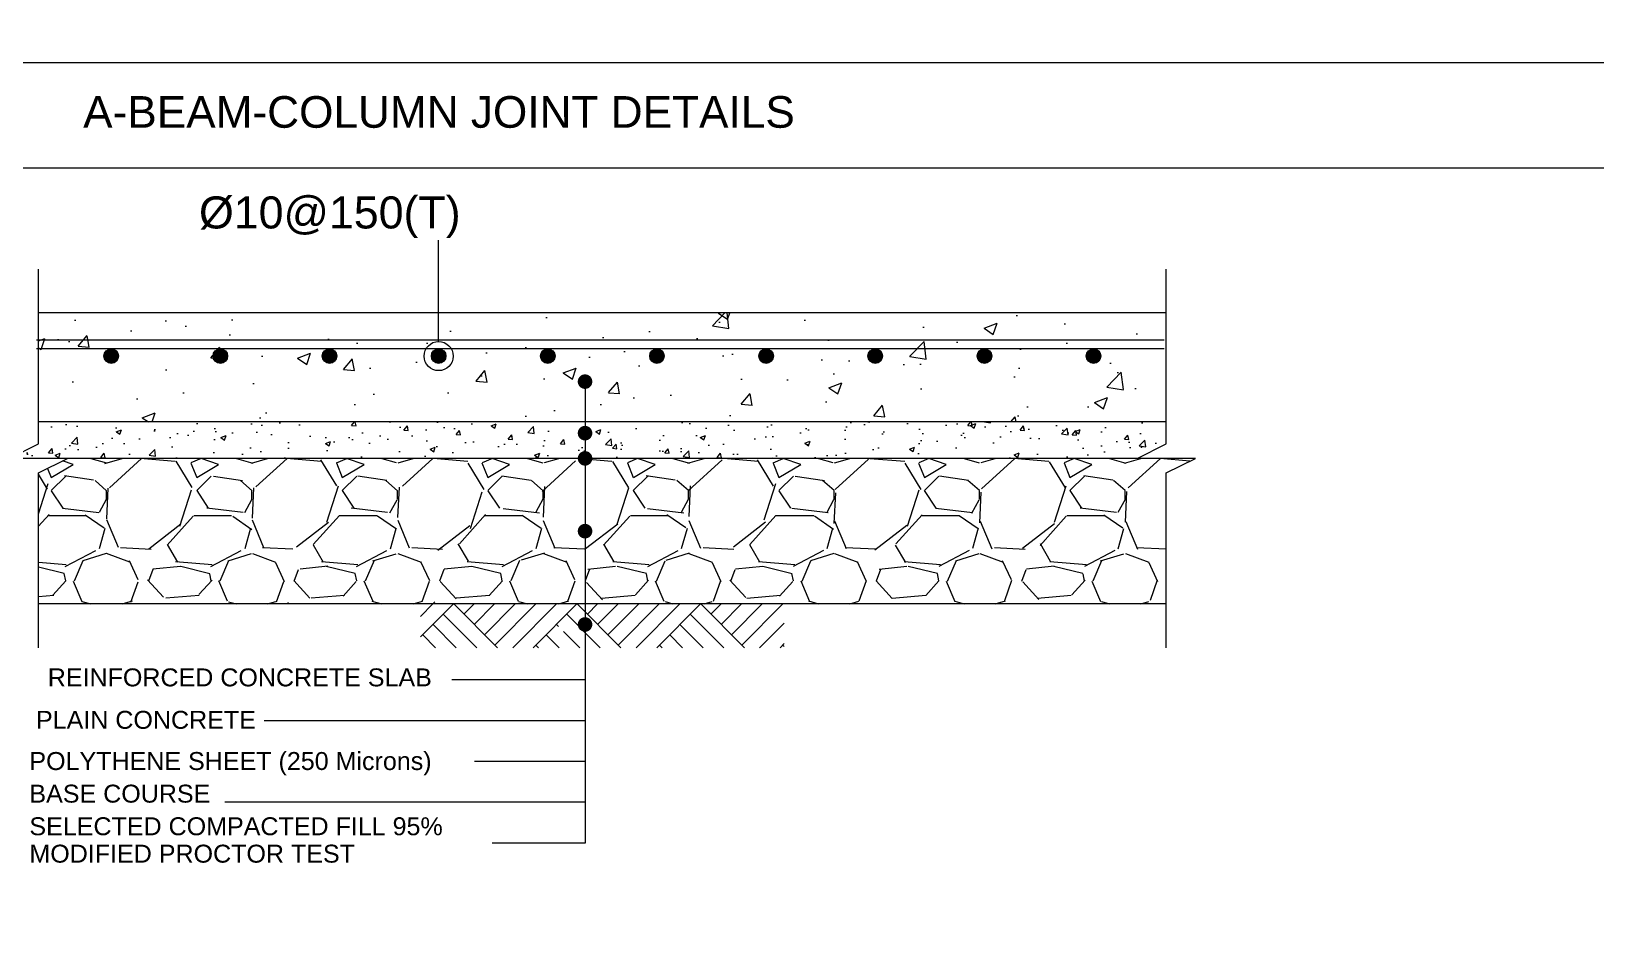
# Model space of a CAD drawing. Extents: x 166525 to 167198, y 178739 to 179747.
# Drawn here: x 166620.53 to 166629.13, y 179574.17 to 179579.11 of the extents above; entities that cross this region are included whole.
import ezdxf

# ---------------------------------------------------------------- set-up
doc = ezdxf.new("R2010")
doc.units = 0
doc.header["$MEASUREMENT"] = 0
doc.layers.get('0').update_dxf_attribs({"linetype": 'CONTINUOUS'})
doc.layers.get('DEFPOINTS').update_dxf_attribs({"linetype": 'CONTINUOUS'})
doc.layers.add('BEAM', color=6, linetype='CONTINUOUS', lineweight=13)
doc.layers.add('S-D-BAR DOT', color=7, linetype='CONTINUOUS')
doc.styles.add('ARIAL', font='arial.ttf')
doc.dimstyles.new('1-25', dxfattribs={"dimtxt": 0.2, "dimasz": 0.01, "dimexe": 0, "dimexo": 0, "dimgap": 0.08, "dimtad": 0, "dimlfac": 0.25, "dimzin": 0, "dimdsep": 46, "dimtxsty": 'Standard', "dimblk1": 'OBLIQUE', "dimblk2": 'OBLIQUE', "dimsah": 1, "dimcen": 0, "dimse1": 1, "dimse2": 1, "dimclrd": 256, "dimclre": 256, "dimclrt": 4, "dimadec": 0, "dimazin": 0, "dimtfac": 5.55555555555555, "dimtix": 1, "dimtofl": 0, "dimtmove": 2, "dimatfit": 3, "dimldrblk": 'OBLIQUE', "dimfxl": 1, "dimtolj": 1, "dimtzin": 0, "dimarcsym": 0})

# ---------------------------------------------------------------- blocks, each defined once
blk = doc.blocks.new('bar20')
at = {"layer": 'S-D-BAR DOT'}
h = blk.add_hatch(color=256, dxfattribs=at)
edge = h.paths.add_edge_path()
edge.add_arc((0, 0), 0.05, 0, 360)
at = {"layer": 'S-D-BAR DOT', "lineweight": 0}
blk.add_circle((0, 0), 0.05, dxfattribs=at)
blk = doc.blocks.new('_OBLIQUE')
at = {"color": 0, "linetype": 'ByBlock'}
blk.add_line((-0.5, -0.5), (0.5, 0.5), dxfattribs=at)
blk = doc.blocks.new('*D740')
at = {"layer": 'BEAM', "lineweight": -2, "transparency": 16777216}
for p, q in [((166620.0915527362, 179576.7610579084), (166620.0915527362, 179576.6410579084)), ((166620.0915527362, 179575.9610579084), (166620.0915527362, 179576.0810579084))]:
    blk.add_line(p, q, dxfattribs=at)
at = {"layer": 'DEFPOINTS', "color": 0, "transparency": 16777216}
for p in [(166620.0915527362, 179576.7610579084), (166620.7952727008, 179576.7610579084), (166620.7952727008, 179575.9610579084)]:
    blk.add_point(p, dxfattribs=at)
at = {"layer": 'BEAM', "lineweight": -2, "transparency": 16777216, "xscale": 0.01, "yscale": 0.01, "zscale": 0.01}
for p, rotation in [((166620.0915527362, 179576.7610579084), 90), ((166620.0915527362, 179575.9610579084), 270)]:
    blk.add_blockref('_OBLIQUE', p, dxfattribs=dict(at, rotation=rotation))
at = {"layer": 'BEAM', "color": 4, "transparency": 16777216, "insert": (166620.0915527362, 179576.3610579084), "char_height": 0.15, "attachment_point": 5, "rotation": 90}
blk.add_mtext('\\A1;0.20', dxfattribs=at)

msp = doc.modelspace()

# ---------------------------------------------------------------- hatches: boundary and pattern name
at = {"layer": 'BEAM'}
h = msp.add_hatch(dxfattribs=at)
h.set_pattern_fill('AR-CONC', color=0, scale=0.002897110028, style=0)
h.set_pattern_definition([(49.99999999999999, (166507.3735234807, 179612.2700046464), (0.5278090314961839, -0.04617728455190592), [0.0551899460334, -0.6070894063674003]), (355, (166507.3735234807, 179612.2700046464), (-0.1021023445491637, 0.5535121160099785), [0.04415195682672, -0.48567152509392]), (100.4509999999999, (166507.4175074051, 179612.26615656), (0.4257085951158572, 0.507332312354313), [0.04690421135332001, -0.5159463248865201]), (46.1842, (166507.3735234807, 179612.4171778358), (0.7853458077492118, -0.1218012498543683), [0.08278491905010002, -0.9106341095511001]), (96.63559999999993, (166507.4389689065, 179612.4070278108), (0.6877861883617988, 0.7168190591525362), [0.07035631702997945, -0.7739194873297737]), (351.1840000000001, (166507.3735234807, 179612.4171778358), (0.6877872641969351, 0.7168177901330194), [0.06622793524008, -0.7285072876408801]), (21, (166507.4471100754, 179612.3803845384), (0.4392449887651039, -0.2962744592135323), [0.0551899460334, -0.6070894063674003]), (326.0000000000001, (166507.4471100754, 179612.3803845384), (0.1790472760767086, 0.5336128036898954), [0.04415195682672, -0.48567152509392]), (71.4514, (166507.483713612, 179612.3556950771), (0.6182910555506971, 0.2373395326116073), [0.04690421135332001, -0.5159463248865201]), (37.50000000000001, (166507.3735234807, 179612.2700046464), (0.00894802344980295, 0.2449652510373417), [0, -0.4797845975170241, 0, -0.4930301845650402, 0, -0.4875111899617002]), (7.500000000000001, (166507.3735234807, 179612.2700046464), (0.1935839143261824, 0.2902341479163783), [0, -0.2811007917967839, 0, -0.4687466083103439, 0, -0.18580615164578]), (327.5, (166507.2094253745, 179612.2700046464), (0.3928208729604314, -0.01659680166901904), [0, -0.183966486778, 0, -0.5739754387473601, 0, -0.7616212552609201]), (317.5, (166507.1358387798, 179612.2700046464), (0.4291465368328639, 0.07366334214952117), [0, -0.2391564328114, 0, -0.3811785606040161, 0, -0.5408614711273202])])
h.paths.add_polyline_path([(166633.5377202164, 179584.7272466283), (166633.5377202164, 179582.5997122983), (166633.6217677672, 179582.5698997275), (166633.5377202164, 179582.5540232105), (166633.5377202164, 179580.3815815863), (166635.7104346879, 179580.3815815863), (166635.7263112049, 179580.4656291371), (166635.7561237757, 179580.3815815863), (166637.8833852584, 179580.3815815863), (166637.8833852584, 179582.5540232105), (166637.7993377076, 179582.5698997275), (166637.8833852584, 179582.5997122983), (166637.8833852584, 179584.7272466283), (166635.7561237757, 179584.7272466283), (166635.7263112049, 179584.6431990774), (166635.7104346879, 179584.7272466283)])
h.paths.add_polyline_path([(166636.4348302444, 179582.5544141073, -1), (166634.9862752304, 179582.5544141073, -1)], flags=16)
h.paths.add_polyline_path([(166640.8540413805, 179577.6475451586), (166640.8540413805, 179589.9238265797), (166644.7101027326, 179589.9238265797), (166644.7101027326, 179577.6475451586)], flags=9)
h.paths.add_polyline_path([(166628.341140265, 179577.3318646799), (166640.617421686, 179577.3318646799), (166640.617421686, 179573.4758033279), (166628.341140265, 179573.4758033279)], flags=9)
h.paths.add_polyline_path([(166628.1571510519, 179589.0142375467), (166641.4387751053, 179589.0142375467), (166641.4387751053, 179585.1581761947), (166628.1571510519, 179585.1581761947)], flags=9)
h.paths.add_polyline_path([(166635.2887669448, 179582.9062409349), (166636.1759900931, 179582.9062409349), (166636.1759900931, 179583.1041020878), (166635.2887669448, 179583.1041020878)], flags=8)
h = msp.add_hatch(dxfattribs=at)
h.set_pattern_fill('AR-CONC', color=0, scale=0.003999999999793445, style=0)
h.set_pattern_definition([(49.99999999999999, (166530.331086027, 179570.2527817029), (0.7287386759463848, -0.06375634215232005), [0.07619999999606512, -0.8381999999567168]), (355, (166530.331086027, 179570.2527817029), (-0.1409713038953884, 0.7642265714892563), [0.06095999999685211, -0.6705599999653731]), (100.4509999999999, (166530.391814027, 179570.2474687029), (0.5877700066334852, 0.7004667512449961), [0.06475999999665588, -0.7123599999632149]), (46.1842, (166530.331086027, 179570.4559817029), (1.084316163512527, -0.1681693117222245), [0.1142999999940977, -1.257299999935075]), (96.63559999999993, (166530.421445627, 179570.4419677029), (0.9496169378159115, 0.9897022235090901), [0.09713999999498345, -1.068539999944819]), (351.1840000000001, (166530.331086027, 179570.4559817029), (0.9496184232066986, 0.9897004713912837), [0.09143999999527813, -1.00583999994806]), (21, (166530.432686027, 179570.4051817029), (0.6064595193102164, -0.4090620740459266), [0.07619999999606512, -0.8381999999567168]), (326.0000000000001, (166530.432686027, 179570.4051817029), (0.2472081133778228, 0.7367518644512321), [0.06095999999685211, -0.6705599999653731]), (71.4514, (166530.483224027, 179570.3710933028), (0.8536659630364156, 0.3276914308473083), [0.06475999999665588, -0.7123599999632149]), (37.50000000000001, (166530.331086027, 179570.2527817029), (0.0123544130017293, 0.3382201554751472), [0, -0.662431999965793, 0, -0.6807199999648489, 0, -0.6730999999652423]), (7.500000000000003, (166530.331086027, 179570.2527817029), (0.2672786500274211, 0.4007222992517852), [0, -0.3881119999799582, 0, -0.6471919999665796, 0, -0.2565399999867525]), (327.5, (166530.104518027, 179570.2527817029), (0.5423623806394786, -0.02291497596951053), [0, -0.2539999999868838, 0, -0.7924799999590775, 0, -1.051559999945699]), (317.5, (166530.002918027, 179570.2527817029), (0.5925167255134755, 0.1017059641280801), [0, -0.330199999982949, 0, -0.5262879999728233, 0, -0.7467599999614386])])
h.paths.add_polyline_path([(166620.5715527361, 179577.5610579083), (166620.5715527361, 179576.9610579083), (166626.7715527358, 179576.9610579083), (166626.7715527358, 179577.5610579083)])
h = msp.add_hatch(dxfattribs=at)
h.set_pattern_fill('AR-CONC', color=0, scale=0.03999999999793444, style=0)
h.set_pattern_definition([(49.99999999999999, (166664.9401783659, 179575.2825884072), (0.286904073025486, -0.02510085399174187), [0.02999999999845085, -0.3299999999829593]), (355, (166664.9401783659, 179575.2825884072), (-0.05550053344233403, 0.3008768534644679), [0.02399999999876067, -0.2639999999863674]), (100.4514, (166664.964087038, 179575.2804966712), (0.2314037526736592, 0.2757758168101408), [0.02549607599868314, -0.280456844785515]), (46.1842, (166664.9401783659, 179575.3625884071), (0.4268964194282134, -0.06620760572818837), [0.04499999999767626, -0.4949999999744389]), (96.63559999999991, (166664.975753064, 179575.3570710843), (0.3738650822001753, 0.3896471483400558), [0.03824411519802483, -0.4206851999782719]), (351.1842, (166664.9401783659, 179575.3625884071), (0.3738647780341449, 0.389647440350009), [0.03599999999814103, -0.3959999999795513]), (21, (166664.9801783659, 179575.3425884072), (0.2387628208350553, -0.1610475562578192), [0.02999999999845085, -0.3299999999829593]), (326.0000000000001, (166664.9801783659, 179575.3425884072), (0.09732613276360691, 0.2900600180037629), [0.02399999999876067, -0.2639999999863674]), (71.4514, (166665.0000752592, 179575.3291677648), (0.3360890514152408, 0.129012198677319), [0.02549607599868342, -0.2804568447855175]), (37.50000000000001, (166664.9401783659, 179575.2825884072), (0.004863942126665101, 0.1331575415256485), [0, -0.2607999999865327, 0, -0.2679999999861609, 0, -0.2649999999863158]), (7.500000000000003, (166664.9401783659, 179575.2825884072), (0.1052278149714256, 0.1577646847447973), [0, -0.1527999999921095, 0, -0.2547999999868423, 0, -0.1009999999947845]), (327.5, (166664.850978366, 179575.2825884072), (0.2135289744579373, -0.00902194869328604), [0, -0.09999999999483615, 0, -0.3119999999838888, 0, -0.4139999999786216]), (317.5, (166664.810978366, 179575.2825884072), (0.2332744677249085, 0.04004199293085935), [0, -0.129999999993287, 0, -0.2071999999893005, 0, -0.2939999999848183])])
h.paths.add_polyline_path([(166623.5762204429, 179576.7610579084), (166623.5762204429, 179576.8378904803, -0.4142135623739275), (166623.556220443, 179576.8578904803, -0.4142135623739275), (166623.5762204429, 179576.8778904803), (166623.5762204429, 179576.9610579083), (166620.5715527361, 179576.9610579083), (166620.5715527361, 179576.8410579083), (166620.411552736, 179576.7610579084), (166620.7315527361, 179576.7610579084)])
h.paths.add_polyline_path([(166626.6115527357, 179576.7610579084), (166626.7715527358, 179576.8410579083), (166626.7715527358, 179576.9610579083), (166623.5762204429, 179576.9610579083), (166623.5762204429, 179576.8778904803, -0.4142135623725123), (166623.5962204431, 179576.8578904803, -0.4142135623721793), (166623.5762204429, 179576.8378904803), (166623.5762204429, 179576.7610579084)])
h = msp.add_hatch(dxfattribs=at)
h.set_pattern_fill('GRAVEL', color=0, scale=0.799999999958689, style=0)
h.set_pattern_definition([(228.0128, (166665.5161783659, 179576.0825884071), (-6.399998585396041, -7.200001072913999), [0.1076287999944422, -10.65527039944978]), (184.9697, (166665.444178366, 179576.0025884071), (9.600000840718376, 0.7999930455643309), [0.1846943999904626, -18.2847399990558]), (132.5104, (166665.260178366, 179575.9865884071), (7.99999257426434, -8.800006938642538), [0.1302303999932751, -12.89282559933423]), (267.2737, (166664.9481783659, 179575.7865884072), (0.7999968141404414, 16.00000023515256), [0.1681903999913149, -16.65084639914017]), (292.8337, (166664.9401783659, 179575.6185884071), (-4.000007924143156, 9.59999712892649), [0.1649239999914836, -16.32749839915687]), (357.2737, (166665.004178366, 179575.4665884072), (-16.00000023515256, 0.7999968141404424), [0.1681903999913149, -16.65084639914017]), (37.6942, (166665.172178366, 179575.4585884071), (-10.40000587595734, -7.999992323715316), [0.2224231999885143, -22.01987919886292]), (72.2553, (166665.3481783659, 179575.5945884071), (5.600008609875149, 17.59999698408251), [0.2099903999891564, -20.78905679892649]), (121.4296, (166665.412178366, 179575.7945884072), (-6.400006587010604, 10.39999602865701), [0.1687599999912855, -16.70725839913726]), (175.2364, (166665.3241783659, 179575.9385884071), (8.800000756601246, -0.7999932260876979), [0.1926655999900493, -9.440610399512412]), (222.3974, (166665.1321783659, 179575.9545884072), (-9.600005880362854, -8.799993665156876), [0.2491583999871338, -24.66669999872624]), (138.8141, (166665.7401783659, 179575.7785884071), (-5.600002357155394, 4.799997850426339), [0.0850407999956086, -8.41907519956525]), (171.4692, (166665.676178366, 179575.8345884071), (10.39999862731506, -1.60000632794921), [0.161789599991644, -16.01720879917273]), (225, (166665.5161783659, 179575.8585884071), (-8.881784196542608e-17, -0.8000002475178507), [0.1131367999941578, -1.01823359994742]), (203.1986, (166665.460178366, 179575.9545884072), (3.999999784327105, 1.600001060129261), [0.06092639999685383, -6.03169199968853]), (291.8014, (166665.404178366, 179575.9305884072), (-0.799999928359208, 2.400000218284683), [0.08616239999555067, -4.221969599781983]), (30.9638, (166665.436178366, 179575.8505884072), (2.399998417706465, 1.600001986749964), [0.1399431999927722, -4.524818399766303]), (161.5651, (166665.5561783659, 179575.9225884071), (1.600000347591748, -0.7999987225368552), [0.1011927999947746, -2.428629599874589]), (16.38950000000001, (166664.9401783659, 179575.9305884072), (8.000001758316458, 2.399994167730444), [0.1417599999926797, -14.03427599927529]), (70.3462, (166665.076178366, 179575.9705884071), (-3.199996197732153, -8.800001708030559), [0.1189287999938586, -11.77392639939201]), (293.1986, (166665.5561783659, 179576.0825884071), (-1.600001060129261, 3.999999784327105), [0.1218519999937077, -5.970766399691678]), (343.6105, (166665.604178366, 179575.9705884071), (-8.000001758316456, 2.399994167730446), [0.1417599999926784, -14.03427599927513]), (339.444, (166664.9401783659, 179575.4345884072), (-4.000001475427384, 1.599996797054646), [0.1367039999929408, -6.698499199654099]), (294.7751, (166665.0681783661, 179575.3865884072), (-3.999993751189581, 8.800002737016873), [0.1145423999940839, -11.33971439941432]), (66.80140000000002, (166665.5641783659, 179575.2825884072), (1.600001060129262, 3.999999784327105), [0.1218519999937077, -5.970766399691678]), (17.35400000000001, (166665.612178366, 179575.3945884072), (-10.40000161474042, -3.199995601642052), [0.134104799993075, -13.27633919931442]), (69.444, (166665.172178366, 179575.2825884072), (-1.599996797054648, -4.000001475427383), [0.06835199999647042, -6.76685119965057]), (101.3098999999999, (166665.5161783659, 179575.2825884072), (-0.7999981056879735, 3.200000601619518), [0.04079199999789324, -4.038423199791422]), (165.9638, (166665.5081783659, 179575.3225884071), (2.400000436667859, -0.7999984458476858), [0.1649239999914835, -3.133559999838186]), (186.009, (166665.3481783659, 179575.3625884071), (7.999999800311723, 0.7999994539441623), [0.1528399999921075, -15.13113839921865]), (303.6901, (166665.436178366, 179575.7785884071), (-0.8000010675644418, 1.599999646134306), [0.115377599994042, -2.76906319985701]), (353.1572, (166665.5001783661, 179575.6825884072), (13.59999949168055, -1.600006398257187), [0.2014351999895982, -19.94205039897022]), (60.94540000000001, (166665.700178366, 179575.6585884071), (-3.20000002159418, -5.600000307366572), [0.08236479999574672, -8.154139199578925]), (90, (166665.7401783659, 179575.7305884071), (-0.799999999958689, 0.799999999958689), [0.04799999999752134, -0.7519999999611677]), (120.2564, (166665.3321783659, 179575.3865884072), (3.199995909276912, -5.600001964394609), [0.1111391999942609, -11.00281599943183]), (48.01280000000001, (166665.2761783661, 179575.4825884071), (6.39999858539604, 7.200001072914), [0.2152575999888844, -10.54764159945533]), (0, (166665.420178366, 179575.6425884072), (0.799999999958689, 0.799999999958689), [0.2079999999892591, -0.5919999999694299]), (325.3048, (166665.628178366, 179575.6425884072), (-7.999995406776912, 5.60000688738639), [0.1264911999934682, -12.52261919935335]), (254.0546, (166665.7321783659, 179575.5705884072), (-0.7999999113957939, -3.200000101156476), [0.116481599993985, -5.707606399705266]), (207.646, (166665.700178366, 179575.4585884071), (-15.19999664495877, -8.000006170122234), [0.1896519999902066, -18.77557919903045]), (175.4261, (166665.5321783659, 179575.3705884072), (-10.40000044611267, 0.7999958408875564), [0.2006391999896368, -19.86325919897411])])
h.paths.add_polyline_path([(166623.5762204429, 179576.7610579084), (166623.5762204429, 179576.3810579083, -0.4142135623711804), (166623.5962204431, 179576.3610579083, -0.4142135623710139), (166623.5762204429, 179576.3410579084), (166623.5762204429, 179575.9610579084), (166626.7715527356, 179575.9610579084), (166626.7715527358, 179576.6810579083), (166626.9315527357, 179576.7610579084), (166626.6115527357, 179576.7610579084)])
h.paths.add_polyline_path([(166623.5762204429, 179575.9610579084), (166623.5762204429, 179576.3410579084, -0.4142135623751761), (166623.556220443, 179576.3610579083, -0.4142135623750929), (166623.5762204429, 179576.3810579083), (166623.5762204429, 179576.7610579084), (166620.7315527361, 179576.7610579084), (166620.5715527361, 179576.6810579083), (166620.5715527359, 179575.9610579084)])
h = msp.add_hatch(dxfattribs=at)
h.set_pattern_fill('AR-PARQ1', color=0, scale=0.03999999999793444, angle=45, style=0)
h.set_pattern_definition([(135, (166664.9401783659, 179575.2825884072), (-0.6788225099040323, 4.440892098271304e-17), [0.4799999999752135, -0.4799999999752135]), (135, (166664.9967469084, 179575.3391569497), (-0.6788225099040323, 4.440892098271304e-17), [0.4799999999752135, -0.4799999999752135]), (135, (166665.0533154509, 179575.3957254922), (-0.6788225099040323, 4.440892098271304e-17), [0.4799999999752135, -0.4799999999752135]), (135, (166665.1098839934, 179575.4522940347), (-0.6788225099040323, 4.440892098271304e-17), [0.4799999999752135, -0.4799999999752135]), (135, (166665.1664525359, 179575.5088625771), (-0.6788225099040323, 4.440892098271304e-17), [0.4799999999752135, -0.4799999999752135]), (135, (166665.2230210784, 179575.5654311196), (-0.6788225099040323, 4.440892098271304e-17), [0.4799999999752135, -0.4799999999752135]), (135, (166665.2795896209, 179575.6219996621), (-0.6788225099040323, 4.440892098271304e-17), [0.4799999999752135, -0.4799999999752135]), (45, (166664.600767111, 179575.6219996621), (0.6788225099040323, -4.440892098271304e-17), [0.4799999999752135, -0.4799999999752135]), (45, (166664.5441985685, 179575.6785682046), (0.6788225099040323, -4.440892098271304e-17), [0.4799999999752135, -0.4799999999752135]), (45, (166664.487630026, 179575.7351367471), (0.6788225099040323, -4.440892098271304e-17), [0.4799999999752135, -0.4799999999752135]), (45, (166664.4310614835, 179575.7917052896), (0.6788225099040323, -4.440892098271304e-17), [0.4799999999752135, -0.4799999999752135]), (45, (166664.374492941, 179575.8482738321), (0.6788225099040323, -4.440892098271304e-17), [0.4799999999752135, -0.4799999999752135]), (45, (166664.3179243985, 179575.9048423746), (0.6788225099040323, -4.440892098271304e-17), [0.4799999999752135, -0.4799999999752135]), (45, (166664.261355856, 179575.9614109171), (0.6788225099040323, -4.440892098271304e-17), [0.4799999999752135, -0.4799999999752135])])
h.paths.add_polyline_path([(166624.6715527359, 179575.7210579084), (166624.6715527359, 179575.9610579084), (166623.4483243091, 179575.9610579084), (166623.4483243091, 179575.8485137303, -0.4142135623705978), (166623.4683243092, 179575.8285137303, -0.4142135623703479), (166623.4483243091, 179575.8085137304), (166623.4483243091, 179575.7210579084)])
h.paths.add_polyline_path([(166622.671552736, 179575.9610579084), (166622.671552736, 179575.7210579084), (166623.4483243091, 179575.7210579084), (166623.4483243091, 179575.8085137304, -0.4142135623756757), (166623.4283243092, 179575.8285137303, -0.4142135623757589), (166623.4483243091, 179575.8485137303), (166623.4483243091, 179575.9610579084)])

# ---------------------------------------------------------------- linework, layer by layer
at = {"layer": 'BEAM', "color": 0}
for p, q in [((166665.5440507469, 179578.9345047775), (166615.9467090816, 179578.9345047775)), ((166665.5440507469, 179578.3550827719), (166615.9467090816, 179578.3550827719)), ((166626.7715527358, 179577.5610579083), (166620.5715527361, 179577.5610579083)), ((166626.7600623766, 179577.4110579083), (166620.5600623769, 179577.4110579083)), ((166626.7600623766, 179577.3630579083), (166620.5600623769, 179577.3630579083)), ((166623.5762204427, 179577.1826444183), (166623.5762204429, 179574.6478455008)), ((166626.7715527358, 179576.9610579083), (166620.5715527361, 179576.9610579083)), ((166626.7715527358, 179576.7610579084), (166620.5715527361, 179576.7610579084)), ((166626.7715527358, 179575.9610579084), (166620.5715527361, 179575.9610579084)), ((166623.5762204429, 179575.5438455007), (166622.8437572412, 179575.5438455007)), ((166623.5762204429, 179575.3198455007), (166621.8130767028, 179575.3198455007)), ((166623.5762204429, 179575.0958455008), (166622.9689118242, 179575.0958455008)), ((166623.5762204429, 179574.8718455007), (166621.5958558471, 179574.8718455007)), ((166623.5762204429, 179574.6478455008), (166623.0657310459, 179574.6478455008))]:
    msp.add_line(p, q, dxfattribs=at)
at = {"layer": 'BEAM', "color": 3}
msp.add_line((166622.7715527362, 179577.4030579083), (166622.7715527358, 179577.9603692009), dxfattribs=at)
msp.add_lwpolyline([(166623.171552736, 179577.4110579083, 0, 0.06979681762185476, 0), (166623.171552736, 179577.6204483608, 0, 0, 0), (166623.171552736, 179577.9603692009, 0, 0, 0), (166621.488607295, 179577.9603692009, 0, 0, 0)], format="xyseb", dxfattribs=at)
at = {"layer": 'BEAM', "color": 0}
for points in [[(166620.5715527359, 179575.7210579084), (166620.5715527361, 179576.6810579083), (166620.7315527361, 179576.7610579084), (166620.411552736, 179576.7610579084), (166620.5715527361, 179576.8410579083), (166620.5715527361, 179577.8010579083)], [(166626.7715527356, 179575.7210579084), (166626.7715527358, 179576.6810579083), (166626.9315527357, 179576.7610579084), (166626.6115527357, 179576.7610579084), (166626.7715527358, 179576.8410579083), (166626.7715527358, 179577.8010579083)]]:
    msp.add_lwpolyline(points, dxfattribs=at)
at = {"layer": 'BEAM', "color": 0, "const_width": 0.03999999999789806, "flags": 128}
for points in [[(166623.5562204428, 179577.1826444184, 0.9999999999999999), (166623.5962204429, 179577.1826444184, 0.9999999999999999), (166623.5562204428, 179577.1826444184)], [(166623.556220443, 179576.8996281014, 0.9999999999999999), (166623.5962204431, 179576.8996281014, 0.9999999999999999), (166623.556220443, 179576.8996281014)], [(166623.556220443, 179576.7610579084, 0.9999999999999999), (166623.5962204431, 179576.7610579084, 0.9999999999999999), (166623.556220443, 179576.7610579084)], [(166623.556220443, 179576.3610579083, 0.9999999999999999), (166623.5962204431, 179576.3610579083, 0.9999999999999999), (166623.556220443, 179576.3610579083)], [(166623.556220443, 179575.8485137303, 0.9999999999999999), (166623.5962204431, 179575.8485137303, 0.9999999999999999), (166623.556220443, 179575.8485137303)]]:
    msp.add_lwpolyline(points, format="xyb", dxfattribs=at)
at = {"layer": 'BEAM', "color": 0}
msp.add_circle((166622.7715527362, 179577.3230579083), 0.07999999999586889, dxfattribs=at)

# ---------------------------------------------------------------- block references
at = {"layer": 'BEAM', "color": 0, "xscale": 0.7999999999555615, "yscale": 0.7999999999555615, "zscale": 0.7999999999555615}
for p in [(166620.9715527362, 179577.3230579083), (166621.5715527362, 179577.3230579083), (166622.1715527362, 179577.3230579083), (166622.7715527362, 179577.3230579083), (166623.3715527361, 179577.3230579083), (166623.9715527361, 179577.3230579083), (166624.5715527361, 179577.3230579083), (166625.1715527361, 179577.3230579083), (166625.771552736, 179577.3230579083), (166626.371552736, 179577.3230579083)]:
    msp.add_blockref('bar20', p, dxfattribs=at)

# ---------------------------------------------------------------- texts
at = {"layer": 'BEAM', "color": 2, "style": 'ARIAL'}
msp.add_text('A-BEAM-COLUMN JOINT DETAILS', height=0.17382660168, dxfattribs=at).set_placement((166620.8171655973, 179578.5774474638))
at = {"layer": 'BEAM', "color": 3, "style": 'ARIAL'}
for s, height, p in [('%%C10@150(T)', 0.1759999999909116, (166621.4540754963, 179578.024164399)), ('REINFORCED CONCRETE SLAB', 0.0985599999949105, (166620.6228105264, 179575.5084745341)), ('PLAIN CONCRETE', 0.0985599999949105, (166620.5580185732, 179575.2753610274)), ('POLYTHENE SHEET (250 Microns)', 0.0985599999949105, (166620.5218113052, 179575.0489867091)), ('BASE COURSE', 0.0985599999949105, (166620.5218113052, 179574.8697867091)), ('SELECTED COMPACTED FILL 95%', 0.0985599999949105, (166620.5218113052, 179574.6905867091)), ('MODIFIED PROCTOR TEST', 0.0985599999949105, (166620.5218113052, 179574.5400282597))]:
    msp.add_text(s, height=height, dxfattribs=at).set_placement(p)

# ---------------------------------------------------------------- dimensions: what is measured, and where the dimension line sits
at = {"layer": 'BEAM', "color": 0}
dim = msp.add_linear_dim(base=(166620.0915527362, 179576.7610579084), p1=(166620.7952727008, 179575.9610579084), p2=(166620.7952727008, 179576.7610579084), angle=90, dimstyle='1-25', override={"dimtxt": 0.15}, dxfattribs=at)
dim.commit()
dim.dimension.update_dxf_attribs({"geometry": '*D740', "text_midpoint": (166620.0915527362, 179576.3610579084)})

doc.saveas('drawing.dxf')
